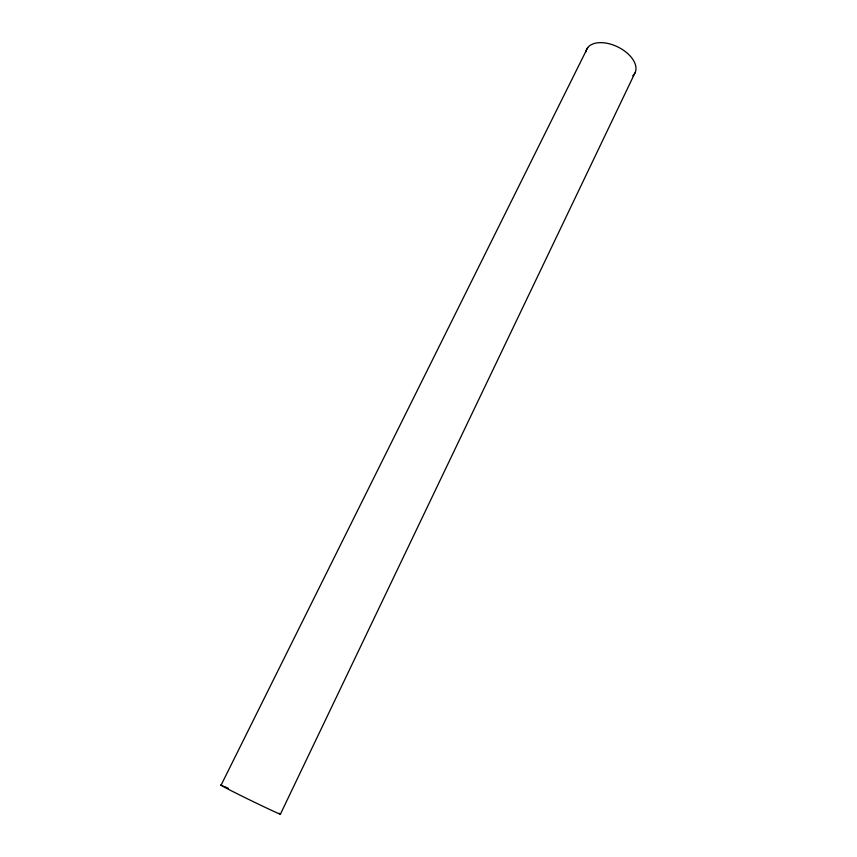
<?xml version="1.0" encoding="UTF-8"?>
<svg xmlns="http://www.w3.org/2000/svg" width="857" height="857" viewBox="0 0 857 857"><rect width="100%" height="100%" fill="white"/><g stroke="black" fill="none" stroke-linecap="round" stroke-linejoin="round"><path stroke-width="1.29" d="M280.421 814.15L634.941 72.984M221.02 785.269L587.698 47.638M279.061 813.272A33.144 0.653 26 0 1 249.355 799.742A33.144 0.653 26 0 1 223.088 785.923M224.341 786.469A33.144 0.653 26 0 1 228.348 788.279M585.856 51.945A26.888 15.726 26 0 1 618.443 47.253A26.888 15.726 26 0 1 632.745 75.802"/></g></svg>
